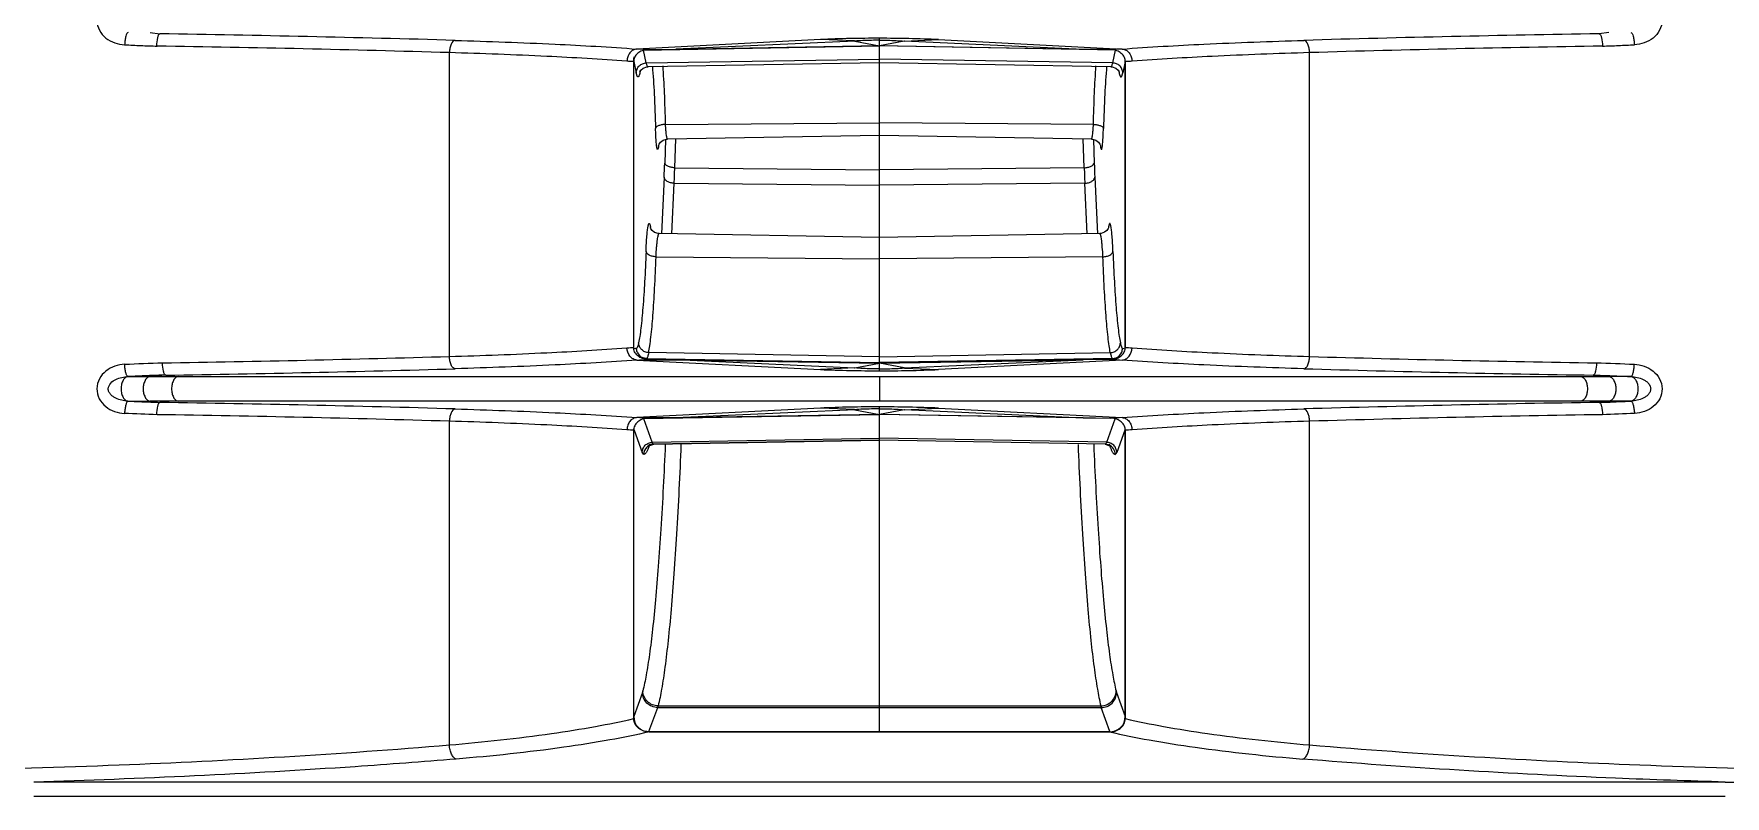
# Model space of a CAD drawing. Header units: millimetres. Extents: x 0 to 2524, y 0 to 1785.
# Drawn here: x 537.8 to 620.4, y 1312.1 to 1349.3 of the extents above; entities that cross this region are included whole.
import ezdxf

# ---------------------------------------------------------------- set-up
doc = ezdxf.new("R2010")
doc.units = ezdxf.units.MM
doc.header["$LTSCALE"] = 0.1
doc.layers.get('0').update_dxf_attribs({"lineweight": 13})

msp = doc.modelspace()

# ---------------------------------------------------------------- linework, layer by layer
for p, q in [((543.449, 1349.368), (543.93, 1349.303)), ((614.68, 1349.368), (614.199, 1349.303)), ((576.187, 1349.026), (567.219, 1348.561)), ((567.547, 1348.508), (579.065, 1348.718)), ((567.765, 1348.535), (569.12, 1348.552)), ((577.853, 1348.949), (569.12, 1348.552)), ((579.064, 1348.718), (569.12, 1348.547)), ((577.852, 1348.962), (576.187, 1349.026)), ((577.853, 1348.949), (579.064, 1348.718)), ((579.064, 1348.997), (579.064, 1349.088)), ((579.064, 1348.718), (579.064, 1348.992)), ((580.276, 1348.949), (579.064, 1348.718)), ((579.065, 1347.894), (579.065, 1348.718)), ((589.009, 1348.547), (579.064, 1348.718)), ((590.582, 1348.508), (579.065, 1348.718)), ((580.276, 1348.949), (581.942, 1349.026)), ((580.277, 1348.962), (589.009, 1348.552)), ((581.942, 1349.026), (590.91, 1348.561)), ((590.364, 1348.544), (589.009, 1348.547)), ((558.064, 1333.548), (558.064, 1348.388)), ((567.064, 1333.919), (567.064, 1347.995)), ((567.064, 1347.995), (567.069, 1347.97)), ((567.064, 1333.989), (567.064, 1347.946)), ((567.074, 1347.948), (567.187, 1347.406)), ((567.678, 1347.884), (567.547, 1348.508)), ((567.678, 1347.884), (579.065, 1348.073)), ((579.065, 1347.894), (567.768, 1347.697)), ((579.064, 1344.954), (579.064, 1347.894)), ((579.065, 1347.908), (579.065, 1348.073)), ((590.451, 1347.883), (579.065, 1348.073)), ((579.065, 1347.894), (579.065, 1347.908)), ((590.362, 1347.697), (579.065, 1347.894)), ((590.451, 1347.883), (590.582, 1348.508)), ((591.055, 1347.948), (590.942, 1347.406)), ((591.065, 1347.994), (591.06, 1347.969)), ((591.065, 1333.918), (591.065, 1347.994)), ((591.065, 1347.946), (591.065, 1333.989)), ((600.065, 1333.548), (600.065, 1348.387)), ((568.62, 1344.883), (579.064, 1344.954)), ((579.064, 1344.345), (579.064, 1344.954)), ((589.509, 1344.883), (579.064, 1344.954)), ((568.618, 1344.145), (568.579, 1342.995)), ((579.064, 1344.345), (568.72, 1344.164)), ((569.069, 1342.764), (569.117, 1344.171)), ((579.064, 1339.36), (579.064, 1344.345)), ((589.408, 1344.164), (579.064, 1344.345)), ((589.059, 1342.763), (589.012, 1344.171)), ((589.511, 1344.145), (589.55, 1342.995)), ((569.069, 1342.764), (579.064, 1342.671)), ((589.059, 1342.763), (579.064, 1342.671)), ((568.551, 1342.301), (568.421, 1339.542)), ((568.925, 1339.537), (569.041, 1342.007)), ((569.041, 1342.007), (579.064, 1341.914)), ((589.087, 1342.006), (579.064, 1341.914)), ((589.204, 1339.536), (589.087, 1342.006)), ((589.577, 1342.301), (589.708, 1339.542)), ((579.064, 1339.36), (568.311, 1339.548)), ((589.817, 1339.547), (579.064, 1339.36)), ((579.064, 1338.322), (579.064, 1339.36)), ((568.155, 1338.419), (579.064, 1338.322)), ((589.973, 1338.418), (579.064, 1338.322)), ((579.064, 1334.893), (579.064, 1338.322)), ((579.064, 1333.529), (579.064, 1334.893)), ((567.201, 1333.95), (567.079, 1333.922)), ((579.064, 1333.529), (567.795, 1333.737)), ((579.064, 1333.529), (590.334, 1333.736)), ((590.928, 1333.949), (591.05, 1333.922)), ((567.219, 1333.374), (576.187, 1332.91)), ((567.556, 1333.419), (579.064, 1333.218)), ((567.602, 1333.43), (567.691, 1333.45)), ((567.691, 1333.45), (579.064, 1333.252)), ((567.7, 1333.454), (567.696, 1333.452)), ((567.765, 1333.392), (569.12, 1333.388)), ((569.12, 1333.388), (579.064, 1333.218)), ((577.852, 1332.973), (569.12, 1333.383)), ((577.853, 1332.986), (576.187, 1332.91)), ((577.853, 1332.986), (579.064, 1333.218)), ((579.064, 1333.381), (579.064, 1333.529)), ((590.437, 1333.449), (579.064, 1333.252)), ((590.573, 1333.419), (579.064, 1333.218)), ((579.064, 1333.289), (579.064, 1333.381)), ((579.064, 1333.218), (579.064, 1333.289)), ((580.276, 1332.986), (579.064, 1333.218)), ((579.064, 1333.218), (589.009, 1333.388)), ((579.064, 1332.943), (579.064, 1333.218)), ((579.064, 1332.848), (579.064, 1332.939)), ((580.276, 1332.986), (589.009, 1333.384)), ((580.277, 1332.973), (581.942, 1332.91)), ((590.91, 1333.374), (581.942, 1332.91)), ((590.364, 1333.4), (589.009, 1333.384)), ((590.523, 1333.43), (590.437, 1333.449)), ((542.376, 1332.567), (543.449, 1332.567)), ((544.218, 1332.637), (543.449, 1332.567)), ((544.823, 1332.567), (579.064, 1332.567)), ((579.064, 1332.567), (613.306, 1332.567)), ((614.68, 1332.568), (613.911, 1332.637)), ((615.753, 1332.567), (614.68, 1332.567)), ((542.372, 1331.369), (543.449, 1331.369)), ((543.449, 1331.368), (543.93, 1331.303)), ((579.064, 1331.369), (544.823, 1331.369)), ((613.306, 1331.369), (579.064, 1331.369)), ((614.68, 1331.368), (614.199, 1331.303)), ((615.757, 1331.369), (614.68, 1331.369)), ((558.064, 1314.579), (558.064, 1330.388)), ((576.187, 1331.026), (567.219, 1330.561)), ((567.55, 1330.514), (579.064, 1330.718)), ((567.971, 1329.359), (567.557, 1330.496)), ((569.12, 1330.547), (567.765, 1330.544)), ((577.853, 1330.949), (569.12, 1330.552)), ((579.064, 1330.718), (569.12, 1330.547)), ((577.852, 1330.962), (576.187, 1331.026)), ((577.853, 1330.949), (579.064, 1330.718)), ((579.064, 1329.552), (579.064, 1330.718)), ((590.578, 1330.514), (579.064, 1330.718)), ((579.064, 1330.997), (579.064, 1331.088)), ((579.064, 1330.718), (579.064, 1330.992)), ((580.276, 1330.949), (579.064, 1330.718)), ((589.009, 1330.547), (579.064, 1330.718)), ((580.276, 1330.949), (581.942, 1331.026)), ((580.277, 1330.962), (589.009, 1330.552)), ((581.942, 1331.026), (590.91, 1330.561)), ((589.009, 1330.552), (590.364, 1330.535)), ((590.157, 1329.358), (590.571, 1330.496)), ((600.065, 1314.579), (600.065, 1330.387)), ((567.064, 1315.972), (567.064, 1330.012)), ((567.064, 1315.864), (567.064, 1329.946)), ((567.085, 1329.954), (567.481, 1328.867)), ((567.971, 1329.359), (579.064, 1329.552)), ((579.064, 1329.459), (579.064, 1329.552)), ((590.157, 1329.358), (579.064, 1329.552)), ((591.043, 1329.954), (590.647, 1328.866)), ((591.064, 1315.971), (591.065, 1330.012)), ((591.065, 1329.946), (591.065, 1315.864)), ((567.803, 1329.138), (567.799, 1329.129)), ((567.81, 1329.185), (568.047, 1329.267)), ((568.044, 1329.267), (579.064, 1329.459)), ((568.047, 1329.267), (568.044, 1329.267)), ((579.064, 1329.459), (568.047, 1329.267)), ((568.047, 1329.267), (568.051, 1329.267)), ((568.047, 1329.267), (568.047, 1329.267)), ((579.064, 1315.218), (579.064, 1329.459)), ((590.081, 1329.266), (579.064, 1329.459)), ((590.084, 1329.266), (579.064, 1329.459)), ((590.081, 1329.266), (590.084, 1329.266)), ((567.489, 1317.143), (567.064, 1315.972)), ((590.639, 1317.142), (591.064, 1315.971)), ((567.81, 1315.227), (568.237, 1316.404)), ((568.237, 1316.404), (589.891, 1316.404)), ((568.257, 1316.485), (589.87, 1316.485)), ((590.318, 1315.227), (589.891, 1316.404)), ((567.807, 1315.218), (567.808, 1315.222)), ((567.807, 1315.218), (590.321, 1315.218)), ((590.292, 1315.218), (567.838, 1315.218)), ((590.321, 1315.218), (590.32, 1315.222)), ((620.354, 1312.767), (537.775, 1312.767)), ((537.773, 1312.075), (620.356, 1312.075))]:
    msp.add_line(p, q)
for points in [[(567.362, 1347.452), (567.36, 1347.442), (567.366, 1347.456), (567.41, 1347.524), (567.526, 1347.627), (567.708, 1347.693), (567.768, 1347.697)], [(590.362, 1347.697), (590.424, 1347.692), (590.604, 1347.626), (590.72, 1347.523), (590.764, 1347.455), (590.77, 1347.441)], [(568.273, 1343.851), (568.271, 1343.841), (568.275, 1343.851), (568.302, 1343.914), (568.374, 1344.012), (568.497, 1344.106), (568.667, 1344.16), (568.72, 1344.164)], [(589.408, 1344.164), (589.464, 1344.16), (589.631, 1344.106), (589.754, 1344.013), (589.826, 1343.915), (589.854, 1343.851), (589.858, 1343.839)], [(568.311, 1339.548), (568.25, 1339.552), (568.082, 1339.609), (567.965, 1339.701), (567.902, 1339.789), (567.881, 1339.835), (567.879, 1339.841)], [(590.25, 1339.841), (590.248, 1339.837), (590.23, 1339.795), (590.169, 1339.707), (590.052, 1339.612), (589.883, 1339.553), (589.817, 1339.547)], [(567.788, 1329.189), (567.763, 1329.138), (567.81, 1329.185)], [(590.081, 1329.266), (590.316, 1329.186), (590.365, 1329.137)]]:
    msp.add_lwpolyline(points)
for centre, radius, start, end in [((528.36, 333.993), 1014.829, 88.322694, 89.128604), ((527.144, 261.515), 1087.919, 88.356525, 89.115904), ((561, 1212.245), 136.458, 87.15808, 87.38787), ((578.977, 1285.941), 63.147, 89.92102, 92.53251), ((578.741, 1266.768), 82.32, 87.7716, 89.77477), ((596.383, 1228.026), 120.659, 92.59975, 92.85962), ((629.755, 317.283), 1032.138, 90.863573, 91.663953), ((630.978, 279.652), 1069.183, 90.890356, 91.656838), ((561.256, 1229.725), 118.364, 87.18741, 87.34664), ((596.872, 1229.748), 118.341, 92.65287, 92.8128), ((564.413, 1348.007), 3.014, 349.74531, 350.15045), ((593.716, 1348.006), 3.014, 189.84912, 190.2522), ((515.3, 1344.788), 53.309, 357.32586, 358.0722), ((507.292, 1344.66), 61.806, 357.53952, 358.24166), ((650.823, 1344.657), 61.792, 181.75634, 182.45864), ((642.818, 1344.786), 53.299, 181.9258, 182.67229), ((561.285, 1451.595), 117.748, 272.65331, 272.81342), ((567.701, 1333.95), 0.5, 202.2266, 246.65638), ((590.427, 1333.949), 0.5, 293.34127, 337.77103), ((596.846, 1451.619), 117.772, 267.1864, 267.34642), ((527.85, 2374.079), 1040.969, 270.892189, 271.663291), ((528.829, 2347.507), 1014.987, 270.868731, 271.666592), ((562.004, 1448.618), 115.361, 272.59042, 272.86236), ((579.388, 1415.156), 82.309, 267.77146, 269.7749), ((579.151, 1395.999), 63.151, 269.92126, 272.53258), ((596.22, 1450.607), 117.353, 267.13983, 267.40728), ((630.249, 2390.398), 1057.887, 268.349586, 269.115091), ((629.338, 2331.889), 998.77, 268.32043, 269.123735), ((544.361, 1919.224), 586.657, 269.910912, 270.045124), ((613.766, 1919.287), 586.72, 269.955031, 270.089228), ((544.361, 744.351), 587.018, 89.954917, 90.089047), ((527.144, 243.515), 1087.919, 88.356525, 89.115904), ((629.755, 299.284), 1032.138, 90.863573, 91.663953), ((613.766, 744.4), 586.968, 89.9108, 90.044941), ((528.36, 316), 1014.822, 88.322692, 89.128567), ((561, 1194.245), 136.458, 87.15808, 87.38787), ((578.977, 1267.941), 63.147, 89.92102, 92.53251), ((578.741, 1248.768), 82.32, 87.7716, 89.77477), ((596.383, 1210.027), 120.659, 92.59975, 92.85962), ((630.978, 261.653), 1069.182, 90.890353, 91.656838), ((561.256, 1211.725), 118.364, 87.18741, 87.34664), ((596.872, 1211.748), 118.341, 92.65287, 92.8128), ((568.055, 1328.767), 0.501, 135.56483, 179.98167), ((568.053, 1328.768), 0.499, 91.02085, 135.56721), ((590.074, 1328.766), 0.5, 0.00215, 66.60173), ((592.51, 1329.854), 2.299, 198.41891, 199.35428)]:
    msp.add_arc(centre, radius, start, end)
for centre, major_axis, start_param, end_param in [((567.815, 1315.98), (0.26, 0.718), -4.358589, -2.799105), ((590.313, 1315.98), (-0.26, 0.718), 2.799105, 4.358589)]:
    msp.add_ellipse(centre, major_axis=major_axis, ratio=0.982516, start_param=start_param, end_param=end_param)
for points, knots in [([(542.197, 1351.165), (542.034, 1351.157), (541.707, 1351.094), (541.267, 1350.854), (540.937, 1350.465), (540.81, 1349.962), (540.943, 1349.46), (541.276, 1349.074), (541.718, 1348.838), (542.045, 1348.777), (542.208, 1348.77)], [0, 0, 0, 0, 0.123715, 0.248168, 0.373683, 0.500029, 0.626364, 0.751862, 0.8763, 1, 1, 1, 1]), ([(615.932, 1351.165), (616.095, 1351.157), (616.422, 1351.094), (616.862, 1350.854), (617.192, 1350.465), (617.319, 1349.962), (617.186, 1349.46), (616.853, 1349.074), (616.411, 1348.838), (616.084, 1348.777), (615.921, 1348.77)], [0, 0, 0, 0, 0.123714, 0.248171, 0.373688, 0.500031, 0.626366, 0.751864, 0.876301, 1, 1, 1, 1]), ([(542.375, 1349.369), (542.35, 1349.365), (542.302, 1349.296), (542.264, 1349.171), (542.224, 1348.985), (542.212, 1348.845), (542.208, 1348.77)], [0, 0, 0, 0, 0.117858, 0.337921, 0.645565, 1, 1, 1, 1]), ([(615.754, 1349.369), (615.779, 1349.365), (615.827, 1349.296), (615.865, 1349.171), (615.905, 1348.985), (615.917, 1348.845), (615.921, 1348.77)], [0, 0, 0, 0, 0.117862, 0.337926, 0.645567, 1, 1, 1, 1]), ([(542.208, 1348.77), (542.473, 1348.758), (542.869, 1348.739), (543.398, 1348.717), (543.662, 1348.71), (543.794, 1348.704)], [0, 0, 0, 0, 0.500771, 0.750584, 1, 1, 1, 1]), ([(543.93, 1349.304), (543.903, 1349.3), (543.85, 1349.233), (543.787, 1349.034), (543.768, 1348.844), (543.765, 1348.705)], [0, 0, 0, 0, 0.127756, 0.349061, 1, 1, 1, 1]), ([(558.344, 1348.986), (558.255, 1348.977), (558.144, 1348.819), (558.083, 1348.606), (558.066, 1348.462), (558.064, 1348.387)], [0, 0, 0, 0, 0.385942, 0.67618, 1, 1, 1, 1]), ([(558.346, 1348.986), (559.973, 1348.939), (562.932, 1348.831), (565.889, 1348.662), (567.219, 1348.561)], [0, 0, 0, 0, 0.549541, 1, 1, 1, 1]), ([(567.219, 1348.561), (567.155, 1348.559), (567.023, 1348.521), (566.866, 1348.383), (566.763, 1348.188), (566.737, 1348.038), (566.735, 1347.962)], [0, 0, 0, 0, 0.227241, 0.46859, 0.728501, 1, 1, 1, 1]), ([(579.064, 1348.992), (578.932, 1348.991), (578.527, 1348.985), (578.123, 1348.968), (577.853, 1348.949)], [0, 0, 0, 0, 0.328709, 1, 1, 1, 1]), ([(579.064, 1348.997), (579.197, 1348.995), (579.602, 1348.991), (580.006, 1348.972), (580.276, 1348.949)], [0, 0, 0, 0, 0.328651, 1, 1, 1, 1]), ([(590.91, 1348.561), (592.24, 1348.662), (595.197, 1348.831), (598.157, 1348.939), (599.783, 1348.986)], [0, 0, 0, 0, 0.45046, 1, 1, 1, 1]), ([(590.91, 1348.561), (590.974, 1348.559), (591.106, 1348.521), (591.263, 1348.383), (591.366, 1348.188), (591.392, 1348.038), (591.394, 1347.962)], [0, 0, 0, 0, 0.227228, 0.468594, 0.728493, 1, 1, 1, 1]), ([(600.065, 1348.387), (600.063, 1348.462), (600.046, 1348.606), (599.984, 1348.819), (599.874, 1348.977), (599.785, 1348.986)], [0, 0, 0, 0, 0.324081, 0.613943, 1, 1, 1, 1]), ([(614.199, 1349.305), (614.226, 1349.301), (614.279, 1349.234), (614.342, 1349.035), (614.362, 1348.845), (614.364, 1348.705)], [0, 0, 0, 0, 0.127629, 0.348857, 1, 1, 1, 1]), ([(614.364, 1348.705), (614.493, 1348.711), (614.753, 1348.718), (615.272, 1348.74), (615.661, 1348.758), (615.921, 1348.77)], [0, 0, 0, 0, 0.249427, 0.499244, 1, 1, 1, 1]), ([(566.736, 1347.962), (565.435, 1348.063), (562.545, 1348.231), (559.653, 1348.34), (558.064, 1348.387)], [0, 0, 0, 0, 0.45077, 1, 1, 1, 1]), ([(567.474, 1348.48), (567.397, 1348.45), (567.251, 1348.366), (567.146, 1348.233), (567.111, 1348.158)], [0, 0, 0, 0, 0.500445, 1, 1, 1, 1]), ([(567.187, 1347.406), (567.189, 1347.465), (567.209, 1347.558), (567.27, 1347.667), (567.354, 1347.767), (567.491, 1347.855), (567.617, 1347.882), (567.678, 1347.884)], [0, 0, 0, 0, 0.2369, 0.365079, 0.496532, 0.757636, 1, 1, 1, 1]), ([(567.768, 1347.698), (567.759, 1347.698), (567.745, 1347.707), (567.732, 1347.725), (567.716, 1347.756), (567.697, 1347.809), (567.684, 1347.856), (567.678, 1347.884)], [0, 0, 0, 0, 0.119441, 0.205786, 0.314803, 0.606331, 1, 1, 1, 1]), ([(567.974, 1347.72), (568.014, 1347.27), (568.077, 1346.26), (568.115, 1345.248), (568.13, 1344.688)], [0, 0, 0, 0, 0.4465, 1, 1, 1, 1]), ([(568.62, 1344.883), (568.607, 1345.399), (568.576, 1346.35), (568.525, 1347.301), (568.494, 1347.736)], [0, 0, 0, 0, 0.541918, 1, 1, 1, 1]), ([(589.508, 1344.883), (589.522, 1345.398), (589.553, 1346.35), (589.604, 1347.3), (589.635, 1347.735)], [0, 0, 0, 0, 0.541918, 1, 1, 1, 1]), ([(590.154, 1347.72), (590.115, 1347.269), (590.051, 1346.259), (590.014, 1345.248), (589.999, 1344.688)], [0, 0, 0, 0, 0.4465, 1, 1, 1, 1]), ([(590.362, 1347.697), (590.37, 1347.697), (590.384, 1347.706), (590.397, 1347.724), (590.413, 1347.755), (590.433, 1347.809), (590.445, 1347.856), (590.451, 1347.883)], [0, 0, 0, 0, 0.119456, 0.205806, 0.314824, 0.606346, 1, 1, 1, 1]), ([(590.942, 1347.406), (590.94, 1347.465), (590.913, 1347.59), (590.802, 1347.749), (590.638, 1347.854), (590.512, 1347.881), (590.451, 1347.883)], [0, 0, 0, 0, 0.237198, 0.495899, 0.757332, 1, 1, 1, 1]), ([(591.02, 1348.152), (590.985, 1348.229), (590.879, 1348.365), (590.731, 1348.45), (590.653, 1348.48)], [0, 0, 0, 0, 0.499526, 1, 1, 1, 1]), ([(600.065, 1348.387), (598.476, 1348.34), (595.584, 1348.231), (592.695, 1348.063), (591.394, 1347.962)], [0, 0, 0, 0, 0.54922, 1, 1, 1, 1]), ([(567.379, 1347.47), (567.367, 1347.405), (567.35, 1347.32), (567.316, 1347.232), (567.298, 1347.207), (567.285, 1347.197), (567.27, 1347.197), (567.257, 1347.206), (567.245, 1347.222), (567.234, 1347.245), (567.222, 1347.275), (567.205, 1347.329), (567.194, 1347.374), (567.187, 1347.406)], [0, 0, 0, 0, 0.375379, 0.484741, 0.521441, 0.548558, 0.57133, 0.597833, 0.633787, 0.681566, 0.741952, 0.815175, 1, 1, 1, 1]), ([(590.75, 1347.47), (590.762, 1347.404), (590.779, 1347.319), (590.813, 1347.232), (590.831, 1347.207), (590.844, 1347.197), (590.859, 1347.196), (590.872, 1347.206), (590.884, 1347.221), (590.895, 1347.244), (590.907, 1347.274), (590.924, 1347.329), (590.935, 1347.373), (590.942, 1347.406)], [0, 0, 0, 0, 0.375412, 0.484792, 0.521501, 0.548625, 0.571398, 0.597897, 0.633844, 0.681612, 0.741988, 0.815199, 1, 1, 1, 1]), ([(568.62, 1344.883), (568.563, 1344.881), (568.449, 1344.87), (568.315, 1344.837), (568.225, 1344.795), (568.166, 1344.757), (568.134, 1344.715), (568.13, 1344.688)], [0, 0, 0, 0, 0.313458, 0.615767, 0.743988, 0.850565, 1, 1, 1, 1]), ([(568.165, 1343.997), (568.156, 1344.1), (568.142, 1344.331), (568.134, 1344.561), (568.13, 1344.688)], [0, 0, 0, 0, 0.447935, 1, 1, 1, 1]), ([(568.72, 1344.164), (568.714, 1344.164), (568.704, 1344.176), (568.696, 1344.194), (568.685, 1344.227), (568.672, 1344.282), (568.653, 1344.407), (568.634, 1344.61), (568.624, 1344.785), (568.62, 1344.883)], [0, 0, 0, 0, 0.027328, 0.05099, 0.082321, 0.168302, 0.284462, 0.598721, 1, 1, 1, 1]), ([(589.408, 1344.164), (589.415, 1344.164), (589.425, 1344.176), (589.433, 1344.193), (589.444, 1344.226), (589.456, 1344.282), (589.476, 1344.407), (589.495, 1344.61), (589.504, 1344.785), (589.509, 1344.883)], [0, 0, 0, 0, 0.027331, 0.050992, 0.082324, 0.168305, 0.284465, 0.598723, 1, 1, 1, 1]), ([(589.509, 1344.883), (589.566, 1344.881), (589.68, 1344.87), (589.814, 1344.837), (589.904, 1344.795), (589.963, 1344.756), (589.995, 1344.715), (589.999, 1344.688)], [0, 0, 0, 0, 0.313457, 0.615765, 0.743987, 0.850564, 1, 1, 1, 1]), ([(589.964, 1343.997), (589.973, 1344.1), (589.987, 1344.33), (589.995, 1344.561), (589.999, 1344.688)], [0, 0, 0, 0, 0.447935, 1, 1, 1, 1]), ([(568.28, 1343.855), (568.278, 1343.838), (568.274, 1343.806), (568.267, 1343.763), (568.26, 1343.728), (568.253, 1343.7), (568.245, 1343.681), (568.239, 1343.668), (568.228, 1343.662), (568.219, 1343.671), (568.213, 1343.685), (568.205, 1343.707), (568.198, 1343.737), (568.191, 1343.775), (568.184, 1343.82), (568.175, 1343.895), (568.169, 1343.955), (568.165, 1343.997)], [0, 0, 0, 0, 0.093804, 0.173958, 0.240204, 0.292368, 0.330459, 0.355197, 0.370145, 0.387111, 0.415509, 0.457566, 0.513701, 0.583927, 0.668099, 0.765836, 1, 1, 1, 1]), ([(589.849, 1343.854), (589.851, 1343.837), (589.855, 1343.806), (589.862, 1343.763), (589.869, 1343.727), (589.876, 1343.7), (589.883, 1343.68), (589.89, 1343.667), (589.9, 1343.662), (589.91, 1343.671), (589.916, 1343.685), (589.924, 1343.707), (589.931, 1343.736), (589.938, 1343.774), (589.945, 1343.819), (589.954, 1343.895), (589.96, 1343.955), (589.964, 1343.997)], [0, 0, 0, 0, 0.093828, 0.174006, 0.240277, 0.292465, 0.330579, 0.355337, 0.370294, 0.387248, 0.415628, 0.457667, 0.513783, 0.583991, 0.668146, 0.765867, 1, 1, 1, 1]), ([(569.069, 1342.764), (569.008, 1342.766), (568.893, 1342.779), (568.759, 1342.821), (568.672, 1342.868), (568.613, 1342.915), (568.583, 1342.963), (568.579, 1342.995)], [0, 0, 0, 0, 0.31954, 0.605057, 0.726956, 0.832774, 1, 1, 1, 1]), ([(589.059, 1342.763), (589.12, 1342.765), (589.236, 1342.779), (589.37, 1342.82), (589.456, 1342.868), (589.515, 1342.915), (589.546, 1342.963), (589.55, 1342.995)], [0, 0, 0, 0, 0.319539, 0.605055, 0.726955, 0.832774, 1, 1, 1, 1]), ([(569.041, 1342.007), (568.98, 1342.009), (568.862, 1342.027), (568.707, 1342.089), (568.593, 1342.179), (568.555, 1342.262), (568.551, 1342.301)], [0, 0, 0, 0, 0.301347, 0.577051, 0.809246, 1, 1, 1, 1]), ([(589.087, 1342.006), (589.149, 1342.009), (589.266, 1342.026), (589.421, 1342.088), (589.536, 1342.179), (589.574, 1342.262), (589.577, 1342.301)], [0, 0, 0, 0, 0.301346, 0.57705, 0.809246, 1, 1, 1, 1]), ([(567.665, 1338.673), (567.67, 1338.807), (567.679, 1339.003), (567.694, 1339.253), (567.706, 1339.418), (567.719, 1339.566), (567.733, 1339.695), (567.747, 1339.805), (567.761, 1339.895), (567.774, 1339.957), (567.786, 1339.995), (567.793, 1340.016), (567.801, 1340.032), (567.809, 1340.043), (567.818, 1340.048), (567.828, 1340.047), (567.836, 1340.039), (567.848, 1340.019), (567.861, 1339.98), (567.876, 1339.917), (567.885, 1339.868), (567.889, 1339.84)], [0, 0, 0, 0, 0.249713, 0.362003, 0.464358, 0.556067, 0.636495, 0.705072, 0.761348, 0.80494, 0.821923, 0.835733, 0.846464, 0.854342, 0.859995, 0.865014, 0.871487, 0.880525, 0.907627, 0.947437, 1, 1, 1, 1]), ([(568.155, 1338.419), (568.163, 1338.575), (568.176, 1338.797), (568.2, 1339.073), (568.219, 1339.236), (568.24, 1339.366), (568.258, 1339.452), (568.275, 1339.503), (568.287, 1339.529), (568.301, 1339.548), (568.311, 1339.548)], [0, 0, 0, 0, 0.40806, 0.578021, 0.721382, 0.835979, 0.920305, 0.950858, 0.973827, 1, 1, 1, 1]), ([(589.973, 1338.418), (589.966, 1338.575), (589.953, 1338.796), (589.928, 1339.072), (589.909, 1339.235), (589.891, 1339.351), (589.876, 1339.426), (589.865, 1339.468), (589.854, 1339.502), (589.842, 1339.529), (589.827, 1339.547), (589.817, 1339.547)], [0, 0, 0, 0, 0.408049, 0.578005, 0.721362, 0.835956, 0.881985, 0.920303, 0.950856, 0.973825, 1, 1, 1, 1]), ([(590.463, 1338.672), (590.458, 1338.807), (590.449, 1339.002), (590.434, 1339.253), (590.422, 1339.418), (590.41, 1339.565), (590.396, 1339.695), (590.382, 1339.805), (590.367, 1339.894), (590.354, 1339.956), (590.343, 1339.995), (590.335, 1340.016), (590.327, 1340.032), (590.32, 1340.042), (590.311, 1340.048), (590.301, 1340.046), (590.293, 1340.038), (590.281, 1340.018), (590.267, 1339.979), (590.252, 1339.916), (590.244, 1339.867), (590.239, 1339.839)], [0, 0, 0, 0, 0.249711, 0.361995, 0.464342, 0.556037, 0.636449, 0.705005, 0.761256, 0.804818, 0.821786, 0.83558, 0.846294, 0.854158, 0.859801, 0.864824, 0.871312, 0.880371, 0.907521, 0.947383, 1, 1, 1, 1]), ([(567.665, 1338.673), (567.646, 1338.179), (567.605, 1337.264), (567.523, 1336.014), (567.441, 1335.127), (567.366, 1334.555), (567.326, 1334.318), (567.304, 1334.212)], [0, 0, 0, 0, 0.331006, 0.613736, 0.839078, 0.927871, 1, 1, 1, 1]), ([(568.155, 1338.419), (568.094, 1338.421), (568.004, 1338.432), (567.892, 1338.466), (567.772, 1338.516), (567.674, 1338.596), (567.665, 1338.672)], [0, 0, 0, 0, 0.316687, 0.465263, 0.602429, 1, 1, 1, 1]), ([(589.973, 1338.418), (590.034, 1338.42), (590.124, 1338.432), (590.237, 1338.465), (590.356, 1338.515), (590.455, 1338.595), (590.463, 1338.672)], [0, 0, 0, 0, 0.316685, 0.465261, 0.602428, 1, 1, 1, 1]), ([(590.463, 1338.672), (590.482, 1338.178), (590.524, 1337.263), (590.605, 1336.013), (590.687, 1335.126), (590.763, 1334.555), (590.803, 1334.318), (590.824, 1334.212)], [0, 0, 0, 0, 0.331005, 0.613735, 0.839077, 0.927871, 1, 1, 1, 1]), ([(567.795, 1333.737), (567.816, 1333.848), (567.856, 1334.097), (567.931, 1334.697), (568.013, 1335.628), (568.095, 1336.94), (568.136, 1337.901), (568.155, 1338.419)], [0, 0, 0, 0, 0.072028, 0.160887, 0.386199, 0.668937, 1, 1, 1, 1]), ([(590.334, 1333.736), (590.312, 1333.847), (590.272, 1334.096), (590.197, 1334.696), (590.115, 1335.628), (590.033, 1336.94), (589.992, 1337.9), (589.973, 1338.418)], [0, 0, 0, 0, 0.072028, 0.160888, 0.386199, 0.668937, 1, 1, 1, 1]), ([(558.064, 1333.548), (559.653, 1333.596), (562.545, 1333.704), (565.435, 1333.872), (566.735, 1333.974)], [0, 0, 0, 0, 0.54924, 1, 1, 1, 1]), ([(567.219, 1333.374), (567.156, 1333.377), (567.026, 1333.416), (566.812, 1333.602), (566.739, 1333.826), (566.736, 1333.974)], [0, 0, 0, 0, 0.225854, 0.469582, 1, 1, 1, 1]), ([(567.483, 1333.452), (567.404, 1333.482), (567.254, 1333.566), (567.145, 1333.703), (567.11, 1333.78)], [0, 0, 0, 0, 0.50034, 1, 1, 1, 1]), ([(567.304, 1334.212), (567.297, 1334.176), (567.283, 1334.111), (567.258, 1334.029), (567.235, 1333.977), (567.212, 1333.952), (567.201, 1333.95)], [0, 0, 0, 0, 0.391283, 0.685075, 0.883487, 1, 1, 1, 1]), ([(567.795, 1333.737), (567.731, 1333.739), (567.604, 1333.767), (567.444, 1333.873), (567.334, 1334.028), (567.306, 1334.152), (567.304, 1334.212)], [0, 0, 0, 0, 0.254807, 0.507706, 0.756241, 1, 1, 1, 1]), ([(567.795, 1333.737), (567.788, 1333.7), (567.774, 1333.634), (567.752, 1333.549), (567.729, 1333.49), (567.711, 1333.461), (567.7, 1333.454)], [0, 0, 0, 0, 0.376941, 0.667712, 0.87329, 1, 1, 1, 1]), ([(590.334, 1333.736), (590.397, 1333.739), (590.524, 1333.767), (590.685, 1333.873), (590.795, 1334.028), (590.823, 1334.151), (590.824, 1334.212)], [0, 0, 0, 0, 0.254807, 0.507706, 0.756241, 1, 1, 1, 1]), ([(590.334, 1333.736), (590.341, 1333.699), (590.354, 1333.633), (590.377, 1333.548), (590.399, 1333.49), (590.418, 1333.46), (590.429, 1333.453)], [0, 0, 0, 0, 0.376917, 0.66768, 0.873266, 1, 1, 1, 1]), ([(590.656, 1333.456), (590.733, 1333.487), (590.879, 1333.571), (590.984, 1333.705), (591.018, 1333.78)], [0, 0, 0, 0, 0.500404, 1, 1, 1, 1]), ([(590.824, 1334.212), (590.831, 1334.175), (590.846, 1334.111), (590.871, 1334.029), (590.894, 1333.976), (590.917, 1333.952), (590.928, 1333.949)], [0, 0, 0, 0, 0.391274, 0.685062, 0.883477, 1, 1, 1, 1]), ([(590.91, 1333.374), (590.973, 1333.377), (591.103, 1333.416), (591.317, 1333.602), (591.39, 1333.826), (591.393, 1333.974)], [0, 0, 0, 0, 0.225853, 0.469568, 1, 1, 1, 1]), ([(591.393, 1333.974), (592.694, 1333.872), (595.583, 1333.704), (598.476, 1333.596), (600.065, 1333.548)], [0, 0, 0, 0, 0.450754, 1, 1, 1, 1]), ([(542.21, 1333.166), (542.047, 1333.159), (541.72, 1333.099), (541.277, 1332.862), (540.943, 1332.476), (540.81, 1331.973), (540.938, 1331.469), (541.269, 1331.079), (541.71, 1330.84), (542.038, 1330.778), (542.201, 1330.77)], [0, 0, 0, 0, 0.123702, 0.248135, 0.373626, 0.49996, 0.626309, 0.75183, 0.876286, 1, 1, 1, 1]), ([(542.376, 1332.567), (542.351, 1332.57), (542.302, 1332.639), (542.263, 1332.764), (542.225, 1332.951), (542.213, 1333.091), (542.21, 1333.166)], [0, 0, 0, 0, 0.118475, 0.338595, 0.645808, 1, 1, 1, 1]), ([(544.218, 1332.637), (544.191, 1332.642), (544.139, 1332.709), (544.077, 1332.907), (544.059, 1333.097), (544.057, 1333.236)], [0, 0, 0, 0, 0.12763, 0.34884, 1, 1, 1, 1]), ([(558.345, 1332.949), (558.308, 1332.953), (558.224, 1333.007), (558.137, 1333.145), (558.083, 1333.335), (558.066, 1333.476), (558.064, 1333.548)], [0, 0, 0, 0, 0.162976, 0.394179, 0.689958, 1, 1, 1, 1]), ([(567.219, 1333.374), (565.889, 1333.273), (562.933, 1333.105), (559.975, 1332.997), (558.349, 1332.949)], [0, 0, 0, 0, 0.45044, 1, 1, 1, 1]), ([(579.064, 1332.939), (578.932, 1332.94), (578.527, 1332.945), (578.123, 1332.964), (577.853, 1332.986)], [0, 0, 0, 0, 0.328643, 1, 1, 1, 1]), ([(579.064, 1332.943), (579.197, 1332.945), (579.602, 1332.95), (580.006, 1332.967), (580.276, 1332.986)], [0, 0, 0, 0, 0.328716, 1, 1, 1, 1]), ([(599.78, 1332.949), (598.154, 1332.997), (595.196, 1333.105), (592.24, 1333.274), (590.91, 1333.374)], [0, 0, 0, 0, 0.549559, 1, 1, 1, 1]), ([(599.783, 1332.949), (599.821, 1332.953), (599.905, 1333.007), (599.992, 1333.145), (600.046, 1333.335), (600.063, 1333.476), (600.065, 1333.548)], [0, 0, 0, 0, 0.163377, 0.394933, 0.69059, 1, 1, 1, 1]), ([(614.072, 1333.236), (614.07, 1333.097), (614.052, 1332.907), (613.99, 1332.709), (613.938, 1332.642), (613.911, 1332.637)], [0, 0, 0, 0, 0.650947, 0.872264, 1, 1, 1, 1]), ([(615.753, 1332.567), (615.778, 1332.57), (615.827, 1332.639), (615.866, 1332.764), (615.904, 1332.951), (615.916, 1333.091), (615.919, 1333.166)], [0, 0, 0, 0, 0.118474, 0.338595, 0.645809, 1, 1, 1, 1]), ([(615.919, 1333.166), (616.082, 1333.159), (616.409, 1333.099), (616.852, 1332.862), (617.186, 1332.476), (617.319, 1331.973), (617.191, 1331.469), (616.86, 1331.079), (616.419, 1330.84), (616.091, 1330.778), (615.928, 1330.77)], [0, 0, 0, 0, 0.123703, 0.248137, 0.373628, 0.499962, 0.62631, 0.751831, 0.876288, 1, 1, 1, 1]), ([(542.372, 1331.369), (542.27, 1331.372), (542.065, 1331.398), (541.819, 1331.479), (541.641, 1331.583), (541.523, 1331.684), (541.434, 1331.814), (541.386, 1332.021), (541.513, 1332.272), (541.775, 1332.441), (542.068, 1332.539), (542.274, 1332.563), (542.376, 1332.567)], [0, 0, 0, 0, 0.125233, 0.250256, 0.312828, 0.375641, 0.438425, 0.5014, 0.625034, 0.749698, 0.87469, 1, 1, 1, 1]), ([(542.376, 1332.567), (542.33, 1332.563), (542.231, 1332.521), (542.122, 1332.384), (542.051, 1332.193), (542.025, 1331.969), (542.05, 1331.744), (542.122, 1331.553), (542.229, 1331.416), (542.327, 1331.373), (542.372, 1331.369)], [0, 0, 0, 0, 0.093785, 0.205577, 0.343431, 0.500702, 0.658048, 0.796117, 0.907693, 1, 1, 1, 1]), ([(544.218, 1332.636), (544.066, 1332.634), (543.451, 1332.617), (542.838, 1332.587), (542.376, 1332.567)], [0, 0, 0, 0, 0.248192, 1, 1, 1, 1]), ([(543.449, 1332.567), (543.404, 1332.563), (543.304, 1332.517), (543.196, 1332.374), (543.128, 1332.182), (543.106, 1331.968), (543.128, 1331.753), (543.196, 1331.561), (543.304, 1331.418), (543.404, 1331.373), (543.449, 1331.369)], [0, 0, 0, 0, 0.091598, 0.211061, 0.354283, 0.5, 0.645717, 0.788939, 0.908402, 1, 1, 1, 1]), ([(544.823, 1332.567), (544.78, 1332.563), (544.682, 1332.516), (544.579, 1332.373), (544.514, 1332.182), (544.492, 1331.968), (544.514, 1331.754), (544.579, 1331.562), (544.682, 1331.419), (544.78, 1331.373), (544.823, 1331.369)], [0, 0, 0, 0, 0.089758, 0.20873, 0.352828, 0.5, 0.647172, 0.79127, 0.910242, 1, 1, 1, 1]), ([(579.064, 1332.567), (579.063, 1332.549), (579.067, 1332.486), (579.064, 1332.36), (579.065, 1332.179), (579.064, 1331.968), (579.065, 1331.756), (579.064, 1331.575), (579.067, 1331.449), (579.062, 1331.387), (579.064, 1331.369)], [0, 0, 0, 0, 0.04575, 0.156121, 0.315044, 0.500201, 0.685362, 0.844145, 0.954306, 1, 1, 1, 1]), ([(613.306, 1332.567), (613.349, 1332.563), (613.447, 1332.516), (613.551, 1332.373), (613.615, 1332.182), (613.637, 1331.968), (613.615, 1331.754), (613.551, 1331.562), (613.447, 1331.419), (613.349, 1331.373), (613.306, 1331.369)], [0, 0, 0, 0, 0.089757, 0.20873, 0.352828, 0.5, 0.647172, 0.791271, 0.910243, 1, 1, 1, 1]), ([(613.911, 1332.637), (614.064, 1332.634), (614.678, 1332.617), (615.291, 1332.587), (615.753, 1332.567)], [0, 0, 0, 0, 0.248303, 1, 1, 1, 1]), ([(614.68, 1332.567), (614.725, 1332.563), (614.825, 1332.517), (614.933, 1332.374), (615.001, 1332.182), (615.023, 1331.968), (615.001, 1331.753), (614.933, 1331.561), (614.825, 1331.418), (614.725, 1331.373), (614.68, 1331.369)], [0, 0, 0, 0, 0.091598, 0.211061, 0.354283, 0.5, 0.645717, 0.788939, 0.908402, 1, 1, 1, 1]), ([(615.753, 1332.567), (615.799, 1332.563), (615.898, 1332.521), (616.007, 1332.384), (616.078, 1332.193), (616.104, 1331.969), (616.079, 1331.744), (616.007, 1331.553), (615.9, 1331.416), (615.802, 1331.373), (615.757, 1331.369)], [0, 0, 0, 0, 0.093785, 0.205577, 0.34343, 0.500702, 0.658048, 0.796117, 0.907693, 1, 1, 1, 1]), ([(615.753, 1332.567), (615.855, 1332.563), (616.06, 1332.539), (616.307, 1332.458), (616.485, 1332.354), (616.604, 1332.254), (616.693, 1332.125), (616.731, 1331.97), (616.694, 1331.814), (616.606, 1331.684), (616.488, 1331.583), (616.31, 1331.479), (616.064, 1331.398), (615.859, 1331.372), (615.757, 1331.369)], [0, 0, 0, 0, 0.125002, 0.249665, 0.312068, 0.374714, 0.437318, 0.500108, 0.562735, 0.625423, 0.687982, 0.750411, 0.875094, 1, 1, 1, 1]), ([(542.372, 1331.369), (542.348, 1331.365), (542.304, 1331.294), (542.261, 1331.172), (542.228, 1330.983), (542.209, 1330.845), (542.201, 1330.77)], [0, 0, 0, 0, 0.114481, 0.336107, 0.644234, 1, 1, 1, 1]), ([(542.372, 1331.369), (542.503, 1331.363), (543.022, 1331.34), (543.541, 1331.317), (543.93, 1331.305)], [0, 0, 0, 0, 0.251297, 1, 1, 1, 1]), ([(543.93, 1331.304), (543.903, 1331.3), (543.85, 1331.233), (543.787, 1331.034), (543.768, 1330.844), (543.765, 1330.705)], [0, 0, 0, 0, 0.127755, 0.349061, 1, 1, 1, 1]), ([(614.199, 1331.305), (614.328, 1331.309), (614.847, 1331.327), (615.366, 1331.352), (615.757, 1331.369)], [0, 0, 0, 0, 0.248046, 1, 1, 1, 1]), ([(614.199, 1331.305), (614.226, 1331.301), (614.279, 1331.234), (614.342, 1331.035), (614.362, 1330.845), (614.364, 1330.705)], [0, 0, 0, 0, 0.127629, 0.348857, 1, 1, 1, 1]), ([(615.757, 1331.369), (615.781, 1331.365), (615.825, 1331.294), (615.868, 1331.172), (615.902, 1330.983), (615.92, 1330.845), (615.928, 1330.77)], [0, 0, 0, 0, 0.114495, 0.33612, 0.644242, 1, 1, 1, 1]), ([(558.344, 1330.986), (558.255, 1330.977), (558.144, 1330.819), (558.083, 1330.606), (558.066, 1330.462), (558.064, 1330.387)], [0, 0, 0, 0, 0.385942, 0.67618, 1, 1, 1, 1]), ([(566.736, 1329.962), (565.435, 1330.063), (562.545, 1330.231), (559.653, 1330.34), (558.064, 1330.387)], [0, 0, 0, 0, 0.45077, 1, 1, 1, 1]), ([(558.346, 1330.986), (559.973, 1330.939), (562.932, 1330.831), (565.889, 1330.662), (567.219, 1330.561)], [0, 0, 0, 0, 0.549541, 1, 1, 1, 1]), ([(567.219, 1330.561), (567.155, 1330.559), (567.023, 1330.521), (566.866, 1330.383), (566.763, 1330.188), (566.737, 1330.038), (566.735, 1329.962)], [0, 0, 0, 0, 0.227241, 0.46859, 0.728501, 1, 1, 1, 1]), ([(567.474, 1330.48), (567.397, 1330.45), (567.251, 1330.366), (567.146, 1330.233), (567.111, 1330.158)], [0, 0, 0, 0, 0.500445, 1, 1, 1, 1]), ([(579.064, 1330.992), (578.932, 1330.991), (578.527, 1330.985), (578.123, 1330.968), (577.853, 1330.949)], [0, 0, 0, 0, 0.328709, 1, 1, 1, 1]), ([(579.064, 1330.997), (579.197, 1330.995), (579.602, 1330.991), (580.006, 1330.972), (580.276, 1330.949)], [0, 0, 0, 0, 0.328651, 1, 1, 1, 1]), ([(591.02, 1330.152), (590.985, 1330.229), (590.879, 1330.365), (590.731, 1330.45), (590.653, 1330.48)], [0, 0, 0, 0, 0.499526, 1, 1, 1, 1]), ([(590.91, 1330.561), (592.24, 1330.662), (595.197, 1330.831), (598.157, 1330.939), (599.783, 1330.986)], [0, 0, 0, 0, 0.45046, 1, 1, 1, 1]), ([(590.91, 1330.561), (590.974, 1330.559), (591.106, 1330.521), (591.263, 1330.383), (591.366, 1330.188), (591.392, 1330.038), (591.394, 1329.962)], [0, 0, 0, 0, 0.227228, 0.468594, 0.728493, 1, 1, 1, 1]), ([(600.065, 1330.387), (598.476, 1330.34), (595.584, 1330.231), (592.695, 1330.063), (591.394, 1329.962)], [0, 0, 0, 0, 0.54922, 1, 1, 1, 1]), ([(600.065, 1330.387), (600.063, 1330.462), (600.046, 1330.606), (599.984, 1330.819), (599.874, 1330.977), (599.785, 1330.986)], [0, 0, 0, 0, 0.324081, 0.613943, 1, 1, 1, 1]), ([(567.481, 1328.867), (567.482, 1328.927), (567.508, 1329.055), (567.617, 1329.22), (567.782, 1329.33), (567.91, 1329.357), (567.971, 1329.359)], [0, 0, 0, 0, 0.239035, 0.49841, 0.758818, 1, 1, 1, 1]), ([(567.554, 1328.767), (567.539, 1328.767), (567.517, 1328.79), (567.497, 1328.826), (567.486, 1328.852), (567.481, 1328.867)], [0, 0, 0, 0, 0.348781, 0.631565, 1, 1, 1, 1]), ([(568.605, 1329.243), (568.546, 1327.866), (568.445, 1325.882), (568.273, 1323.356), (568.139, 1321.725), (567.997, 1320.292), (567.848, 1319.068), (567.693, 1318.063), (567.573, 1317.469), (567.509, 1317.212)], [0, 0, 0, 0, 0.341888, 0.492654, 0.628283, 0.747689, 0.849926, 0.934194, 1, 1, 1, 1]), ([(567.799, 1329.129), (567.781, 1329.075), (567.754, 1329), (567.71, 1328.909), (567.664, 1328.831), (567.605, 1328.766), (567.554, 1328.767)], [0, 0, 0, 0, 0.377312, 0.531157, 0.662786, 1, 1, 1, 1]), ([(567.842, 1329.27), (567.839, 1329.259), (567.827, 1329.215), (567.813, 1329.171), (567.803, 1329.138)], [0, 0, 0, 0, 0.262843, 1, 1, 1, 1]), ([(568.044, 1329.267), (568.03, 1329.267), (568.007, 1329.287), (567.987, 1329.321), (567.977, 1329.345), (567.971, 1329.359)], [0, 0, 0, 0, 0.358142, 0.638308, 1, 1, 1, 1]), ([(569.371, 1329.252), (569.312, 1327.79), (569.211, 1325.683), (569.036, 1322.999), (568.901, 1321.267), (568.756, 1319.746), (568.604, 1318.448), (568.446, 1317.384), (568.324, 1316.757), (568.257, 1316.485)], [0, 0, 0, 0, 0.342271, 0.493255, 0.629047, 0.748507, 0.850648, 0.934681, 1, 1, 1, 1]), ([(588.757, 1329.252), (588.816, 1327.789), (588.917, 1325.683), (589.092, 1322.998), (589.227, 1321.267), (589.372, 1319.745), (589.524, 1318.447), (589.682, 1317.384), (589.804, 1316.756), (589.87, 1316.485)], [0, 0, 0, 0, 0.342271, 0.493254, 0.629046, 0.748507, 0.850647, 0.93468, 1, 1, 1, 1]), ([(589.523, 1329.242), (589.582, 1327.865), (589.683, 1325.882), (589.855, 1323.355), (589.989, 1321.725), (590.131, 1320.292), (590.28, 1319.068), (590.435, 1318.062), (590.554, 1317.469), (590.619, 1317.212)], [0, 0, 0, 0, 0.341888, 0.492653, 0.628282, 0.747688, 0.849925, 0.934194, 1, 1, 1, 1]), ([(590.084, 1329.266), (590.099, 1329.266), (590.121, 1329.287), (590.141, 1329.321), (590.152, 1329.345), (590.157, 1329.358)], [0, 0, 0, 0, 0.358163, 0.638323, 1, 1, 1, 1]), ([(590.647, 1328.866), (590.646, 1328.927), (590.621, 1329.054), (590.511, 1329.219), (590.346, 1329.329), (590.218, 1329.357), (590.157, 1329.358)], [0, 0, 0, 0, 0.239035, 0.49841, 0.758818, 1, 1, 1, 1]), ([(590.286, 1329.27), (590.289, 1329.257), (590.303, 1329.21), (590.318, 1329.162), (590.329, 1329.128)], [0, 0, 0, 0, 0.263992, 1, 1, 1, 1]), ([(590.341, 1329.092), (590.358, 1329.044), (590.384, 1328.976), (590.426, 1328.895), (590.471, 1328.823), (590.527, 1328.766), (590.574, 1328.766)], [0, 0, 0, 0, 0.373244, 0.525946, 0.657105, 1, 1, 1, 1]), ([(590.574, 1328.766), (590.589, 1328.767), (590.612, 1328.789), (590.631, 1328.825), (590.642, 1328.851), (590.647, 1328.866)], [0, 0, 0, 0, 0.348802, 0.631581, 1, 1, 1, 1]), ([(567.509, 1317.212), (567.507, 1317.205), (567.501, 1317.182), (567.494, 1317.159), (567.489, 1317.143)], [0, 0, 0, 0, 0.283235, 1, 1, 1, 1]), ([(568.237, 1316.404), (568.14, 1316.406), (567.945, 1316.446), (567.698, 1316.61), (567.531, 1316.854), (567.49, 1317.047), (567.489, 1317.143)], [0, 0, 0, 0, 0.251202, 0.502185, 0.751895, 1, 1, 1, 1]), ([(568.257, 1316.486), (568.161, 1316.487), (567.967, 1316.527), (567.72, 1316.689), (567.552, 1316.928), (567.511, 1317.118), (567.509, 1317.212)], [0, 0, 0, 0, 0.25292, 0.504834, 0.753937, 1, 1, 1, 1]), ([(589.87, 1316.485), (589.967, 1316.487), (590.161, 1316.527), (590.407, 1316.688), (590.575, 1316.927), (590.617, 1317.118), (590.619, 1317.212)], [0, 0, 0, 0, 0.252919, 0.504834, 0.753937, 1, 1, 1, 1]), ([(589.891, 1316.404), (589.988, 1316.405), (590.183, 1316.445), (590.43, 1316.609), (590.597, 1316.853), (590.638, 1317.047), (590.639, 1317.142)], [0, 0, 0, 0, 0.251202, 0.502185, 0.751895, 1, 1, 1, 1]), ([(590.619, 1317.212), (590.62, 1317.205), (590.626, 1317.182), (590.633, 1317.159), (590.639, 1317.142)], [0, 0, 0, 0, 0.283234, 1, 1, 1, 1]), ([(568.257, 1316.485), (568.256, 1316.478), (568.25, 1316.451), (568.243, 1316.424), (568.237, 1316.404)], [0, 0, 0, 0, 0.280746, 1, 1, 1, 1]), ([(589.87, 1316.485), (589.872, 1316.477), (589.878, 1316.45), (589.885, 1316.423), (589.891, 1316.404)], [0, 0, 0, 0, 0.280745, 1, 1, 1, 1]), ([(558.064, 1314.579), (559.73, 1314.721), (562.114, 1314.977), (565.109, 1315.452), (566.444, 1315.72), (567.064, 1315.864)], [0, 0, 0, 0, 0.551239, 0.790053, 1, 1, 1, 1]), ([(567.837, 1315.217), (567.744, 1315.218), (567.557, 1315.244), (567.302, 1315.368), (567.111, 1315.583), (567.064, 1315.771), (567.064, 1315.864)], [0, 0, 0, 0, 0.250311, 0.500628, 0.750548, 1, 1, 1, 1]), ([(590.292, 1315.217), (590.385, 1315.218), (590.571, 1315.244), (590.827, 1315.369), (591.017, 1315.583), (591.065, 1315.771), (591.065, 1315.864)], [0, 0, 0, 0, 0.250389, 0.500844, 0.750526, 1, 1, 1, 1]), ([(591.065, 1315.864), (591.685, 1315.72), (593.019, 1315.452), (596.015, 1314.977), (598.399, 1314.721), (600.065, 1314.579)], [0, 0, 0, 0, 0.209944, 0.448756, 1, 1, 1, 1]), ([(567.838, 1315.218), (567.193, 1315.068), (565.801, 1314.788), (562.658, 1314.295), (560.15, 1314.033), (558.394, 1313.888)], [0, 0, 0, 0, 0.207932, 0.446152, 1, 1, 1, 1]), ([(590.292, 1315.218), (590.936, 1315.068), (592.328, 1314.788), (595.471, 1314.295), (597.979, 1314.034), (599.735, 1313.888)], [0, 0, 0, 0, 0.207938, 0.446113, 1, 1, 1, 1]), ([(524.797, 1313.274), (530.515, 1313.274), (541.616, 1313.482), (552.701, 1314.131), (558.064, 1314.579)], [0, 0, 0, 0, 0.515123, 1, 1, 1, 1]), ([(558.394, 1313.888), (556.752, 1313.752), (549.888, 1313.236), (543.009, 1312.918), (537.775, 1312.767)], [0, 0, 0, 0, 0.239359, 1, 1, 1, 1]), ([(558.394, 1313.888), (558.349, 1313.901), (558.258, 1313.971), (558.162, 1314.13), (558.093, 1314.34), (558.07, 1314.497), (558.064, 1314.579)], [0, 0, 0, 0, 0.174969, 0.407218, 0.690468, 1, 1, 1, 1]), ([(599.735, 1313.888), (599.78, 1313.901), (599.871, 1313.971), (599.967, 1314.13), (600.036, 1314.34), (600.059, 1314.497), (600.065, 1314.579)], [0, 0, 0, 0, 0.17496, 0.407202, 0.690454, 1, 1, 1, 1]), ([(620.354, 1312.767), (618.57, 1312.818), (611.691, 1313.059), (604.817, 1313.467), (599.735, 1313.888)], [0, 0, 0, 0, 0.259197, 1, 1, 1, 1]), ([(600.064, 1314.579), (605.428, 1314.131), (616.513, 1313.482), (627.614, 1313.274), (633.332, 1313.274)], [0, 0, 0, 0, 0.484877, 1, 1, 1, 1]), ([(620.353, 1312.767), (621.051, 1312.757), (623.856, 1312.754), (626.659, 1312.871), (628.763, 1312.986)], [0, 0, 0, 0, 0.248735, 1, 1, 1, 1])]:
    msp.add_open_spline(points, degree=3, knots=knots)
for points in [[(567.765, 1348.537), (567.666, 1348.535), (567.566, 1348.516), (567.474, 1348.48)], [(590.653, 1348.48), (590.562, 1348.516), (590.462, 1348.535), (590.364, 1348.537)], [(567.064, 1347.995), (567.064, 1348.063), (567.077, 1348.132), (567.103, 1348.196)], [(567.111, 1348.158), (567.081, 1348.092), (567.064, 1348.019), (567.064, 1347.946)], [(591.065, 1347.946), (591.065, 1348.017), (591.048, 1348.088), (591.02, 1348.152)], [(567.11, 1333.78), (567.081, 1333.845), (567.064, 1333.918), (567.064, 1333.989)], [(567.238, 1333.761), (567.214, 1333.82), (567.201, 1333.885), (567.201, 1333.95)], [(590.89, 1333.76), (590.915, 1333.82), (590.927, 1333.885), (590.928, 1333.949)], [(591.018, 1333.78), (591.048, 1333.845), (591.065, 1333.918), (591.065, 1333.989)], [(542.21, 1333.166), (542.826, 1333.193), (543.442, 1333.226), (544.058, 1333.236)], [(567.765, 1333.399), (567.67, 1333.4), (567.573, 1333.419), (567.483, 1333.452)], [(567.691, 1333.45), (567.627, 1333.451), (567.562, 1333.465), (567.503, 1333.491)], [(567.696, 1333.452), (567.695, 1333.451), (567.693, 1333.45), (567.691, 1333.45)], [(590.364, 1333.399), (590.463, 1333.4), (590.564, 1333.42), (590.656, 1333.456)], [(590.429, 1333.453), (590.431, 1333.452), (590.434, 1333.45), (590.437, 1333.449)], [(590.437, 1333.449), (590.501, 1333.451), (590.567, 1333.465), (590.625, 1333.49)], [(614.064, 1333.236), (614.683, 1333.226), (615.301, 1333.193), (615.919, 1333.166)], [(543.794, 1330.704), (543.263, 1330.722), (542.732, 1330.745), (542.201, 1330.77)], [(567.765, 1330.537), (567.666, 1330.535), (567.566, 1330.516), (567.474, 1330.48)], [(590.653, 1330.48), (590.562, 1330.516), (590.462, 1330.535), (590.364, 1330.537)], [(615.928, 1330.77), (615.407, 1330.746), (614.886, 1330.723), (614.364, 1330.705)], [(567.111, 1330.158), (567.081, 1330.092), (567.064, 1330.019), (567.064, 1329.946)], [(591.065, 1329.946), (591.065, 1330.017), (591.048, 1330.088), (591.02, 1330.152)], [(590.084, 1329.266), (590.148, 1329.265), (590.214, 1329.251), (590.273, 1329.225)]]:
    msp.add_open_spline(points, degree=3)

doc.saveas('drawing.dxf')
